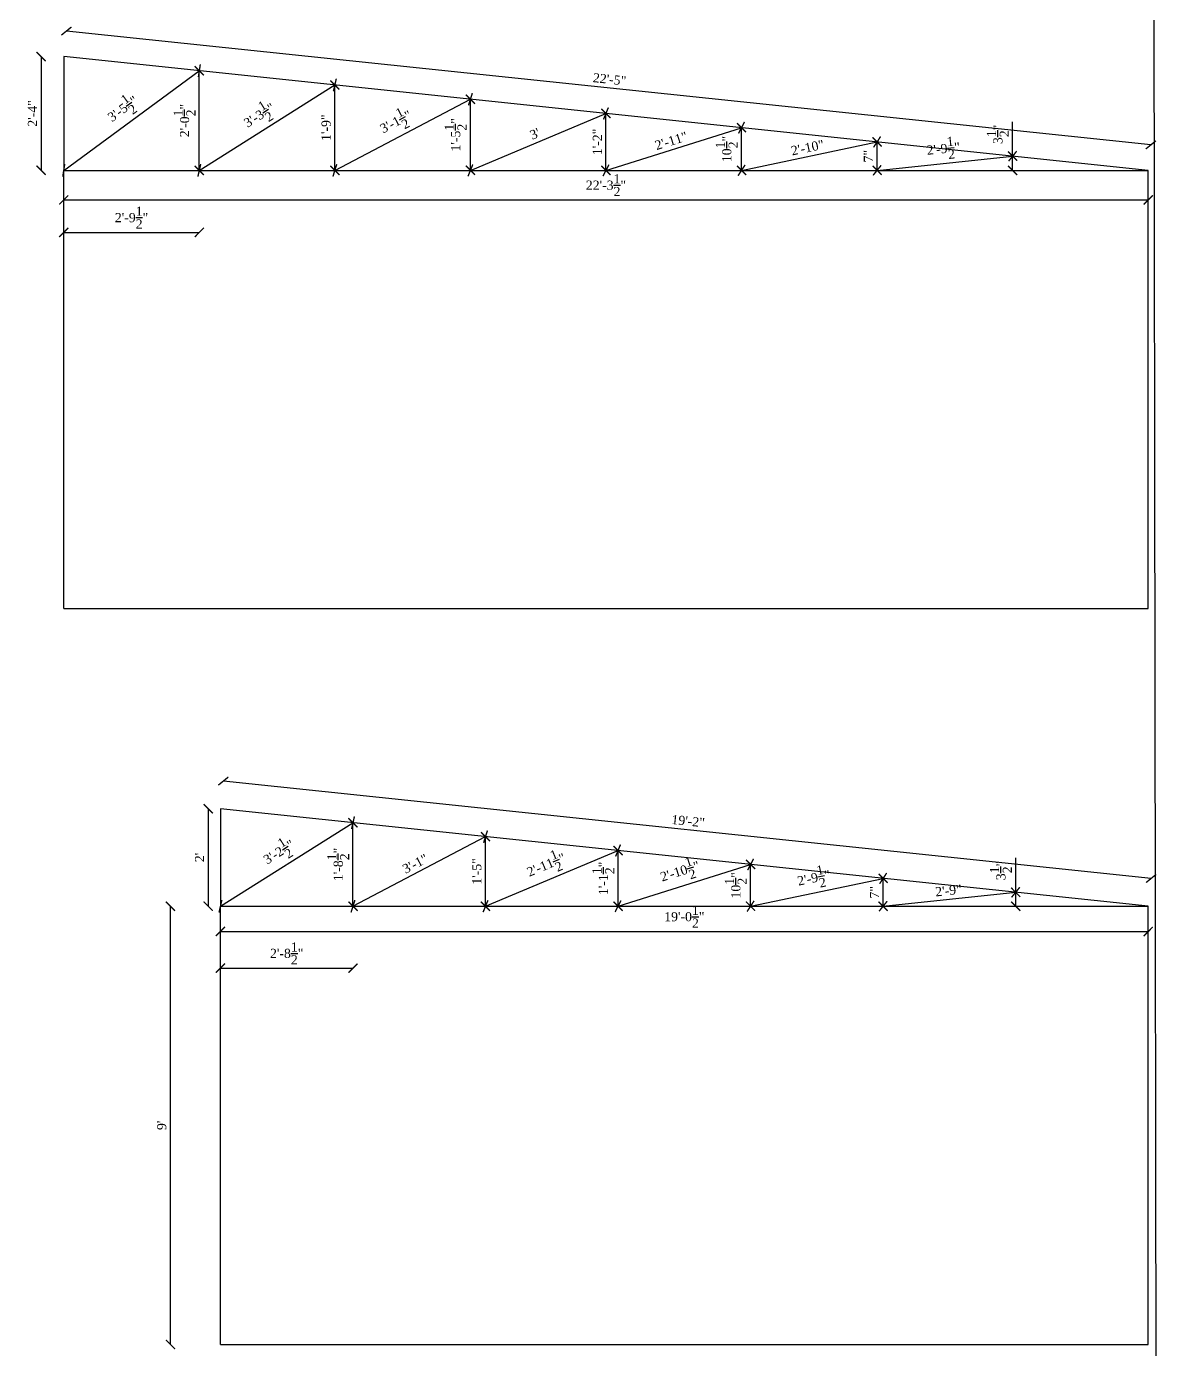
# Model space of a CAD drawing. Header units: inches. Extents: x 62067 to 68611, y -6056 to -4501.
# Drawn here: x 65519.8 to 65798.4, y -6056.3 to -5730.3 of the extents above; entities that cross this region are included whole.
import ezdxf

# ---------------------------------------------------------------- set-up
doc = ezdxf.new("R2010")
doc.units = ezdxf.units.IN
doc.header["$MEASUREMENT"] = 0
doc.layers.add('ELEVATION', color=6, linetype='Continuous', lineweight=30)
doc.styles.get("Standard").update_dxf_attribs({"font": 'times.ttf'})
doc.dimstyles.get("Standard").update_dxf_attribs({"dimtxt": 2.25, "dimasz": 2.25, "dimexe": 0.18, "dimexo": 0.0625, "dimgap": 1, "dimtad": 1, "dimdec": 1, "dimzin": 0, "dimdsep": 46, "dimlunit": 4, "dimtxsty": 'Standard', "dimblk": 'ARCHTICK', "dimcen": 0.09, "dimse1": 1, "dimse2": 1, "dimadec": 0, "dimazin": 0, "dimtfac": 1, "dimtdec": 1, "dimtofl": 0, "dimtmove": 0, "dimatfit": 3, "dimldrblk": 'ARCHTICK', "dimfxl": 1, "dimtolj": 1, "dimtzin": 0, "dimarcsym": 0})

# ---------------------------------------------------------------- blocks, each defined once
blk = doc.blocks.new('_ArchTick')
at = {"color": 0, "linetype": 'ByBlock', "const_width": 0.15}
blk.add_lwpolyline([(-0.5, -0.5), (0.5, 0.5)], dxfattribs=at)
blk = doc.blocks.new('*D662')
at = {"layer": 'Defpoints', "color": 0, "transparency": 16777216}
for p in [(65567.65, -5923.07), (65564.63, -5947.07), (65567.65, -5947.07)]:
    blk.add_point(p, dxfattribs=at)
at = {"layer": 'ELEVATION', "color": 0, "lineweight": -2, "transparency": 16777216}
blk.add_line((65564.63, -5923.07), (65564.63, -5947.07), dxfattribs=at)
at = {"layer": 'ELEVATION', "color": 0, "lineweight": -2, "transparency": 16777216, "xscale": 2.25, "yscale": 2.25, "zscale": 2.25}
for p, rotation in [((65564.63, -5923.07), 90), ((65564.63, -5947.07), 270)]:
    blk.add_blockref('_ArchTick', p, dxfattribs=dict(at, rotation=rotation))
at = {"layer": 'ELEVATION', "color": 0, "transparency": 16777216, "insert": (65562.5, -5935.07), "char_height": 2.25, "attachment_point": 5, "rotation": 90}
blk.add_mtext("\\A1;2'", dxfattribs=at)
blk = doc.blocks.new('*D663')
at = {"layer": 'Defpoints', "color": 0, "transparency": 16777216}
for p in [(65555.33, -5947.07), (65567.65, -5947.07), (65567.65, -6055.07)]:
    blk.add_point(p, dxfattribs=at)
at = {"layer": 'ELEVATION', "color": 0, "lineweight": -2, "transparency": 16777216}
blk.add_line((65555.33, -6055.07), (65555.33, -5947.07), dxfattribs=at)
at = {"layer": 'ELEVATION', "color": 0, "lineweight": -2, "transparency": 16777216, "xscale": 2.25, "yscale": 2.25, "zscale": 2.25}
for p, rotation in [((65555.33, -5947.07), 90), ((65555.33, -6055.07), 270)]:
    blk.add_blockref('_ArchTick', p, dxfattribs=dict(at, rotation=rotation))
at = {"layer": 'ELEVATION', "color": 0, "transparency": 16777216, "insert": (65553.18, -6001.07), "char_height": 2.25, "attachment_point": 5, "rotation": 90}
blk.add_mtext("\\A1;9'", dxfattribs=at)
blk = doc.blocks.new('*D667')
at = {"layer": 'Defpoints', "color": 0, "transparency": 16777216}
for p in [(65529.02, -5765.74), (65796.35, -5765.74), (65796.35, -5773.02)]:
    blk.add_point(p, dxfattribs=at)
at = {"layer": 'ELEVATION', "color": 0, "lineweight": -2, "transparency": 16777216}
blk.add_line((65529.02, -5773.02), (65796.35, -5773.02), dxfattribs=at)
at = {"layer": 'ELEVATION', "color": 0, "lineweight": -2, "transparency": 16777216, "xscale": 2.25, "yscale": 2.25, "zscale": 2.25, "rotation": 180}
blk.add_blockref('_ArchTick', (65529.02, -5773.02), dxfattribs=at)
at = {"layer": 'ELEVATION', "color": 0, "lineweight": -2, "transparency": 16777216, "xscale": 2.25, "yscale": 2.25, "zscale": 2.25}
blk.add_blockref('_ArchTick', (65796.35, -5773.02), dxfattribs=at)
at = {"layer": 'ELEVATION', "color": 0, "transparency": 16777216, "insert": (65662.68, -5769.38), "char_height": 2.25, "attachment_point": 5}
blk.add_mtext('\\A1;22\'-3{\\H1x;\\S1/2;}"', dxfattribs=at)
blk = doc.blocks.new('*D668')
at = {"layer": 'Defpoints', "color": 0, "transparency": 16777216}
for p in [(65567.65, -5947.07), (65796.35, -5947.07), (65796.35, -5953.3)]:
    blk.add_point(p, dxfattribs=at)
at = {"layer": 'ELEVATION', "color": 0, "lineweight": -2, "transparency": 16777216}
blk.add_line((65567.65, -5953.3), (65796.35, -5953.3), dxfattribs=at)
at = {"layer": 'ELEVATION', "color": 0, "lineweight": -2, "transparency": 16777216, "xscale": 2.25, "yscale": 2.25, "zscale": 2.25, "rotation": 180}
blk.add_blockref('_ArchTick', (65567.65, -5953.3), dxfattribs=at)
at = {"layer": 'ELEVATION', "color": 0, "lineweight": -2, "transparency": 16777216, "xscale": 2.25, "yscale": 2.25, "zscale": 2.25}
blk.add_blockref('_ArchTick', (65796.35, -5953.3), dxfattribs=at)
at = {"layer": 'ELEVATION', "color": 0, "transparency": 16777216, "insert": (65682, -5949.65), "char_height": 2.25, "attachment_point": 5}
blk.add_mtext('\\A1;19\'-0{\\H1x;\\S1/2;}"', dxfattribs=at)
blk = doc.blocks.new('*D671')
at = {"layer": 'Defpoints', "color": 0, "transparency": 16777216}
for p in [(65567.65, -5947.07), (65600.32, -5947.07), (65600.32, -5962.33)]:
    blk.add_point(p, dxfattribs=at)
at = {"layer": 'ELEVATION', "color": 0, "lineweight": -2, "transparency": 16777216}
blk.add_line((65567.65, -5962.33), (65600.32, -5962.33), dxfattribs=at)
at = {"layer": 'ELEVATION', "color": 0, "lineweight": -2, "transparency": 16777216, "xscale": 2.25, "yscale": 2.25, "zscale": 2.25, "rotation": 180}
blk.add_blockref('_ArchTick', (65567.65, -5962.33), dxfattribs=at)
at = {"layer": 'ELEVATION', "color": 0, "lineweight": -2, "transparency": 16777216, "xscale": 2.25, "yscale": 2.25, "zscale": 2.25}
blk.add_blockref('_ArchTick', (65600.32, -5962.33), dxfattribs=at)
at = {"layer": 'ELEVATION', "color": 0, "transparency": 16777216, "insert": (65583.98, -5958.69), "char_height": 2.25, "attachment_point": 5}
blk.add_mtext('\\A1;2\'-8{\\H1x;\\S1/2;}"', dxfattribs=at)
blk = doc.blocks.new('*D672')
at = {"layer": 'Defpoints', "color": 0, "transparency": 16777216}
for p in [(65529.02, -5765.74), (65562.44, -5765.74), (65562.44, -5781.02)]:
    blk.add_point(p, dxfattribs=at)
at = {"layer": 'ELEVATION', "color": 0, "lineweight": -2, "transparency": 16777216}
blk.add_line((65529.02, -5781.02), (65562.44, -5781.02), dxfattribs=at)
at = {"layer": 'ELEVATION', "color": 0, "lineweight": -2, "transparency": 16777216, "xscale": 2.25, "yscale": 2.25, "zscale": 2.25, "rotation": 180}
blk.add_blockref('_ArchTick', (65529.02, -5781.02), dxfattribs=at)
at = {"layer": 'ELEVATION', "color": 0, "lineweight": -2, "transparency": 16777216, "xscale": 2.25, "yscale": 2.25, "zscale": 2.25}
blk.add_blockref('_ArchTick', (65562.44, -5781.02), dxfattribs=at)
at = {"layer": 'ELEVATION', "color": 0, "transparency": 16777216, "insert": (65545.73, -5777.38), "char_height": 2.25, "attachment_point": 5}
blk.add_mtext('\\A1;2\'-9{\\H1x;\\S1/2;}"', dxfattribs=at)
blk = doc.blocks.new('*D674')
at = {"layer": 'Defpoints', "color": 0, "transparency": 16777216}
for p in [(65600.32, -5926.5), (65600.32, -5926.5), (65567.65, -5947.07)]:
    blk.add_point(p, dxfattribs=at)
at = {"layer": 'ELEVATION', "color": 0, "lineweight": -2, "transparency": 16777216}
blk.add_line((65567.65, -5947.07), (65600.32, -5926.5), dxfattribs=at)
at = {"layer": 'ELEVATION', "color": 0, "lineweight": -2, "transparency": 16777216, "xscale": 2.25, "yscale": 2.25, "zscale": 2.25}
for p, rotation in [((65600.32, -5926.5), 32.19613762145624), ((65567.65, -5947.07), 212.1961376214562)]:
    blk.add_blockref('_ArchTick', p, dxfattribs=dict(at, rotation=rotation))
at = {"layer": 'ELEVATION', "color": 0, "transparency": 16777216, "insert": (65582.04, -5933.7), "char_height": 2.25, "attachment_point": 5, "rotation": 32.1961}
blk.add_mtext('\\A1;3\'-2{\\H1x;\\S1/2;}"', dxfattribs=at)
blk = doc.blocks.new('*D675')
at = {"layer": 'Defpoints', "color": 0, "transparency": 16777216}
for p in [(65632.99, -5929.93), (65632.99, -5929.93), (65600.32, -5947.07)]:
    blk.add_point(p, dxfattribs=at)
at = {"layer": 'ELEVATION', "color": 0, "lineweight": -2, "transparency": 16777216}
blk.add_line((65600.32, -5947.07), (65632.99, -5929.93), dxfattribs=at)
at = {"layer": 'ELEVATION', "color": 0, "lineweight": -2, "transparency": 16777216, "xscale": 2.25, "yscale": 2.25, "zscale": 2.25}
for p, rotation in [((65632.99, -5929.93), 27.68597648986509), ((65600.32, -5947.07), 207.6859764898651)]:
    blk.add_blockref('_ArchTick', p, dxfattribs=dict(at, rotation=rotation))
at = {"layer": 'ELEVATION', "color": 0, "transparency": 16777216, "insert": (65615.66, -5936.6), "char_height": 2.25, "attachment_point": 5, "rotation": 27.686}
blk.add_mtext('\\A1;3\'-1"', dxfattribs=at)
blk = doc.blocks.new('*D676')
at = {"layer": 'Defpoints', "color": 0, "transparency": 16777216}
for p in [(65665.66, -5933.35), (65665.66, -5933.35), (65632.99, -5947.07)]:
    blk.add_point(p, dxfattribs=at)
at = {"layer": 'ELEVATION', "color": 0, "lineweight": -2, "transparency": 16777216}
blk.add_line((65632.99, -5947.07), (65665.66, -5933.35), dxfattribs=at)
at = {"layer": 'ELEVATION', "color": 0, "lineweight": -2, "transparency": 16777216, "xscale": 2.25, "yscale": 2.25, "zscale": 2.25}
for p, rotation in [((65665.66, -5933.35), 22.77069842721246), ((65632.99, -5947.07), 202.7706984272125)]:
    blk.add_blockref('_ArchTick', p, dxfattribs=dict(at, rotation=rotation))
at = {"layer": 'ELEVATION', "color": 0, "transparency": 16777216, "insert": (65647.93, -5936.87), "char_height": 2.25, "attachment_point": 5, "rotation": 22.7707}
blk.add_mtext('\\A1;2\'-11{\\H1x;\\S1/2;}"', dxfattribs=at)
blk = doc.blocks.new('*D677')
at = {"layer": 'Defpoints', "color": 0, "transparency": 16777216}
for p in [(65698.33, -5936.78), (65698.33, -5936.78), (65665.66, -5947.07)]:
    blk.add_point(p, dxfattribs=at)
at = {"layer": 'ELEVATION', "color": 0, "lineweight": -2, "transparency": 16777216}
blk.add_line((65665.66, -5947.07), (65698.33, -5936.78), dxfattribs=at)
at = {"layer": 'ELEVATION', "color": 0, "lineweight": -2, "transparency": 16777216, "xscale": 2.25, "yscale": 2.25, "zscale": 2.25}
for p, rotation in [((65698.33, -5936.78), 17.47503070204803), ((65665.66, -5947.07), 197.475030702048)]:
    blk.add_blockref('_ArchTick', p, dxfattribs=dict(at, rotation=rotation))
at = {"layer": 'ELEVATION', "color": 0, "transparency": 16777216, "insert": (65680.91, -5938.45), "char_height": 2.25, "attachment_point": 5, "rotation": 17.475}
blk.add_mtext('\\A1;2\'-10{\\H1x;\\S1/2;}"', dxfattribs=at)
blk = doc.blocks.new('*D678')
at = {"layer": 'Defpoints', "color": 0, "transparency": 16777216}
for p in [(65731.01, -5940.21), (65731.01, -5940.21), (65698.33, -5947.07)]:
    blk.add_point(p, dxfattribs=at)
at = {"layer": 'ELEVATION', "color": 0, "lineweight": -2, "transparency": 16777216}
blk.add_line((65698.33, -5947.07), (65731.01, -5940.21), dxfattribs=at)
at = {"layer": 'ELEVATION', "color": 0, "lineweight": -2, "transparency": 16777216, "xscale": 2.25, "yscale": 2.25, "zscale": 2.25}
for p, rotation in [((65731.01, -5940.21), 11.85318414790754), ((65698.33, -5947.07), 191.8531841479076)]:
    blk.add_blockref('_ArchTick', p, dxfattribs=dict(at, rotation=rotation))
at = {"layer": 'ELEVATION', "color": 0, "transparency": 16777216, "insert": (65713.92, -5940.07), "char_height": 2.25, "attachment_point": 5, "rotation": 11.8532}
blk.add_mtext('\\A1;2\'-9{\\H1x;\\S1/2;}"', dxfattribs=at)
blk = doc.blocks.new('*D679')
at = {"layer": 'Defpoints', "color": 0, "transparency": 16777216}
for p in [(65763.68, -5943.64), (65763.68, -5943.64), (65731.01, -5947.07)]:
    blk.add_point(p, dxfattribs=at)
at = {"layer": 'ELEVATION', "color": 0, "lineweight": -2, "transparency": 16777216}
blk.add_line((65731.01, -5947.07), (65763.68, -5943.64), dxfattribs=at)
at = {"layer": 'ELEVATION', "color": 0, "lineweight": -2, "transparency": 16777216, "xscale": 2.25, "yscale": 2.25, "zscale": 2.25}
for p, rotation in [((65763.68, -5943.64), 5.990687648601397), ((65731.01, -5947.07), 185.9906876486014)]:
    blk.add_blockref('_ArchTick', p, dxfattribs=dict(at, rotation=rotation))
at = {"layer": 'ELEVATION', "color": 0, "transparency": 16777216, "insert": (65747.12, -5943.22), "char_height": 2.25, "attachment_point": 5, "rotation": 5.9907}
blk.add_mtext('\\A1;2\'-9"', dxfattribs=at)
blk = doc.blocks.new('*D680')
at = {"layer": 'Defpoints', "color": 0, "transparency": 16777216}
for p in [(65600.32, -5926.5), (65600.32, -5926.5), (65600.32, -5947.07)]:
    blk.add_point(p, dxfattribs=at)
at = {"layer": 'ELEVATION', "color": 0, "lineweight": -2, "transparency": 16777216}
blk.add_line((65600.32, -5947.07), (65600.32, -5926.5), dxfattribs=at)
at = {"layer": 'ELEVATION', "color": 0, "lineweight": -2, "transparency": 16777216, "xscale": 2.25, "yscale": 2.25, "zscale": 2.25}
for p, rotation in [((65600.32, -5926.5), 90), ((65600.32, -5947.07), 270)]:
    blk.add_blockref('_ArchTick', p, dxfattribs=dict(at, rotation=rotation))
at = {"layer": 'ELEVATION', "color": 0, "transparency": 16777216, "insert": (65596.68, -5936.78), "char_height": 2.25, "attachment_point": 5, "rotation": 90}
blk.add_mtext('\\A1;1\'-8{\\H1x;\\S1/2;}"', dxfattribs=at)
blk = doc.blocks.new('*D681')
at = {"layer": 'Defpoints', "color": 0, "transparency": 16777216}
for p in [(65632.99, -5929.93), (65632.99, -5929.93), (65632.99, -5947.07)]:
    blk.add_point(p, dxfattribs=at)
at = {"layer": 'ELEVATION', "color": 0, "lineweight": -2, "transparency": 16777216}
blk.add_line((65632.99, -5947.07), (65632.99, -5929.93), dxfattribs=at)
at = {"layer": 'ELEVATION', "color": 0, "lineweight": -2, "transparency": 16777216, "xscale": 2.25, "yscale": 2.25, "zscale": 2.25}
for p, rotation in [((65632.99, -5929.93), 90), ((65632.99, -5947.07), 270)]:
    blk.add_blockref('_ArchTick', p, dxfattribs=dict(at, rotation=rotation))
at = {"layer": 'ELEVATION', "color": 0, "transparency": 16777216, "insert": (65630.85, -5938.5), "char_height": 2.25, "attachment_point": 5, "rotation": 90}
blk.add_mtext('\\A1;1\'-5"', dxfattribs=at)
blk = doc.blocks.new('*D682')
at = {"layer": 'Defpoints', "color": 0, "transparency": 16777216}
for p in [(65665.66, -5933.35), (65665.66, -5933.35), (65665.66, -5947.07)]:
    blk.add_point(p, dxfattribs=at)
at = {"layer": 'ELEVATION', "color": 0, "lineweight": -2, "transparency": 16777216}
blk.add_line((65665.66, -5947.07), (65665.66, -5933.35), dxfattribs=at)
at = {"layer": 'ELEVATION', "color": 0, "lineweight": -2, "transparency": 16777216, "xscale": 2.25, "yscale": 2.25, "zscale": 2.25}
for p, rotation in [((65665.66, -5933.35), 90), ((65665.66, -5947.07), 270)]:
    blk.add_blockref('_ArchTick', p, dxfattribs=dict(at, rotation=rotation))
at = {"layer": 'ELEVATION', "color": 0, "transparency": 16777216, "insert": (65662.04, -5940.21), "char_height": 2.25, "attachment_point": 5, "rotation": 90}
blk.add_mtext('\\A1;1\'-1{\\H1x;\\S1/2;}"', dxfattribs=at)
blk = doc.blocks.new('*D683')
at = {"layer": 'Defpoints', "color": 0, "transparency": 16777216}
for p in [(65698.33, -5936.78), (65698.33, -5936.78), (65698.33, -5947.07)]:
    blk.add_point(p, dxfattribs=at)
at = {"layer": 'ELEVATION', "color": 0, "lineweight": -2, "transparency": 16777216}
blk.add_line((65698.33, -5947.07), (65698.33, -5936.78), dxfattribs=at)
at = {"layer": 'ELEVATION', "color": 0, "lineweight": -2, "transparency": 16777216, "xscale": 2.25, "yscale": 2.25, "zscale": 2.25}
for p, rotation in [((65698.33, -5936.78), 90), ((65698.33, -5947.07), 270)]:
    blk.add_blockref('_ArchTick', p, dxfattribs=dict(at, rotation=rotation))
at = {"layer": 'ELEVATION', "color": 0, "transparency": 16777216, "insert": (65694.69, -5941.93), "char_height": 2.25, "attachment_point": 5, "rotation": 90}
blk.add_mtext('\\A1;10{\\H1x;\\S1/2;}"', dxfattribs=at)
blk = doc.blocks.new('*D684')
at = {"layer": 'Defpoints', "color": 0, "transparency": 16777216}
for p in [(65731.01, -5940.21), (65731.01, -5940.21), (65731.01, -5947.07)]:
    blk.add_point(p, dxfattribs=at)
at = {"layer": 'ELEVATION', "color": 0, "lineweight": -2, "transparency": 16777216}
blk.add_line((65731.01, -5947.07), (65731.01, -5940.21), dxfattribs=at)
at = {"layer": 'ELEVATION', "color": 0, "lineweight": -2, "transparency": 16777216, "xscale": 2.25, "yscale": 2.25, "zscale": 2.25}
for p, rotation in [((65731.01, -5940.21), 90), ((65731.01, -5947.07), 270)]:
    blk.add_blockref('_ArchTick', p, dxfattribs=dict(at, rotation=rotation))
at = {"layer": 'ELEVATION', "color": 0, "transparency": 16777216, "insert": (65728.86, -5943.64), "char_height": 2.25, "attachment_point": 5, "rotation": 90}
blk.add_mtext('\\A1;7"', dxfattribs=at)
blk = doc.blocks.new('*D685')
at = {"layer": 'Defpoints', "color": 0, "transparency": 16777216}
for p in [(65763.68, -5943.64), (65763.68, -5943.64), (65763.68, -5947.07)]:
    blk.add_point(p, dxfattribs=at)
at = {"layer": 'ELEVATION', "color": 0, "lineweight": -2, "transparency": 16777216}
for p, q in [((65763.68, -5943.64), (65763.68, -5935.16)), ((65763.68, -5947.07), (65763.68, -5943.64))]:
    blk.add_line(p, q, dxfattribs=at)
at = {"layer": 'ELEVATION', "color": 0, "lineweight": -2, "transparency": 16777216, "xscale": 2.25, "yscale": 2.25, "zscale": 2.25}
for p, rotation in [((65763.68, -5943.64), 90), ((65763.68, -5947.07), 270)]:
    blk.add_blockref('_ArchTick', p, dxfattribs=dict(at, rotation=rotation))
at = {"layer": 'ELEVATION', "color": 0, "transparency": 16777216, "insert": (65760.04, -5938.27), "char_height": 2.25, "attachment_point": 5, "rotation": 90}
blk.add_mtext('\\A1;3{\\H1x;\\S1/2;}"', dxfattribs=at)
blk = doc.blocks.new('*D686')
at = {"layer": 'Defpoints', "color": 0, "transparency": 16777216}
for p in [(65568.36, -5916.23), (65567.65, -5923.07), (65796.35, -5947.07)]:
    blk.add_point(p, dxfattribs=at)
at = {"layer": 'ELEVATION', "color": 0, "lineweight": -2, "transparency": 16777216}
blk.add_line((65797.07, -5940.23), (65568.36, -5916.23), dxfattribs=at)
at = {"layer": 'ELEVATION', "color": 0, "lineweight": -2, "transparency": 16777216, "xscale": 2.25, "yscale": 2.25, "zscale": 2.25}
for p, rotation in [((65568.36, -5916.23), 174.0093123514165), ((65797.07, -5940.23), 354.0093123514165)]:
    blk.add_blockref('_ArchTick', p, dxfattribs=dict(at, rotation=rotation))
at = {"layer": 'ELEVATION', "color": 0, "transparency": 16777216, "insert": (65682.94, -5926.1), "char_height": 2.25, "attachment_point": 5, "rotation": 354.0093}
blk.add_mtext('\\A1;19\'-2"', dxfattribs=at)
blk = doc.blocks.new('*D687')
at = {"layer": 'Defpoints', "color": 0, "transparency": 16777216}
for p in [(65529.68, -5731.41), (65529.02, -5737.69), (65796.35, -5765.74)]:
    blk.add_point(p, dxfattribs=at)
at = {"layer": 'ELEVATION', "color": 0, "lineweight": -2, "transparency": 16777216}
blk.add_line((65797.01, -5759.46), (65529.68, -5731.41), dxfattribs=at)
at = {"layer": 'ELEVATION', "color": 0, "lineweight": -2, "transparency": 16777216, "xscale": 2.25, "yscale": 2.25, "zscale": 2.25}
for p, rotation in [((65529.68, -5731.41), 174.0093123514166), ((65797.01, -5759.46), 354.0093123514167)]:
    blk.add_blockref('_ArchTick', p, dxfattribs=dict(at, rotation=rotation))
at = {"layer": 'ELEVATION', "color": 0, "transparency": 16777216, "insert": (65663.57, -5743.3), "char_height": 2.25, "attachment_point": 5, "rotation": 354.0093}
blk.add_mtext('\\A1;22\'-5"', dxfattribs=at)
blk = doc.blocks.new('*D688')
at = {"layer": 'Defpoints', "color": 0, "transparency": 16777216}
for p in [(65562.44, -5741.19), (65562.44, -5741.19), (65529.02, -5765.74)]:
    blk.add_point(p, dxfattribs=at)
at = {"layer": 'ELEVATION', "color": 0, "lineweight": -2, "transparency": 16777216}
blk.add_line((65529.02, -5765.74), (65562.44, -5741.19), dxfattribs=at)
at = {"layer": 'ELEVATION', "color": 0, "lineweight": -2, "transparency": 16777216, "xscale": 2.25, "yscale": 2.25, "zscale": 2.25}
for p, rotation in [((65562.44, -5741.19), 36.30023637602665), ((65529.02, -5765.74), 216.3002363760266)]:
    blk.add_blockref('_ArchTick', p, dxfattribs=dict(at, rotation=rotation))
at = {"layer": 'ELEVATION', "color": 0, "transparency": 16777216, "insert": (65543.57, -5750.54), "char_height": 2.25, "attachment_point": 5, "rotation": 36.3002}
blk.add_mtext('\\A1;3\'-5{\\H1x;\\S1/2;}"', dxfattribs=at)
blk = doc.blocks.new('*D689')
at = {"layer": 'Defpoints', "color": 0, "transparency": 16777216}
for p in [(65595.85, -5744.7), (65595.85, -5744.7), (65562.44, -5765.74)]:
    blk.add_point(p, dxfattribs=at)
at = {"layer": 'ELEVATION', "color": 0, "lineweight": -2, "transparency": 16777216}
blk.add_line((65562.44, -5765.74), (65595.85, -5744.7), dxfattribs=at)
at = {"layer": 'ELEVATION', "color": 0, "lineweight": -2, "transparency": 16777216, "xscale": 2.25, "yscale": 2.25, "zscale": 2.25}
for p, rotation in [((65595.85, -5744.7), 32.19613762146142), ((65562.44, -5765.74), 212.1961376214614)]:
    blk.add_blockref('_ArchTick', p, dxfattribs=dict(at, rotation=rotation))
at = {"layer": 'ELEVATION', "color": 0, "transparency": 16777216, "insert": (65577.2, -5752.14), "char_height": 2.25, "attachment_point": 5, "rotation": 32.1961}
blk.add_mtext('\\A1;3\'-3{\\H1x;\\S1/2;}"', dxfattribs=at)
blk = doc.blocks.new('*D690')
at = {"layer": 'Defpoints', "color": 0, "transparency": 16777216}
for p in [(65629.27, -5748.21), (65629.27, -5748.21), (65595.85, -5765.74)]:
    blk.add_point(p, dxfattribs=at)
at = {"layer": 'ELEVATION', "color": 0, "lineweight": -2, "transparency": 16777216}
blk.add_line((65595.85, -5765.74), (65629.27, -5748.21), dxfattribs=at)
at = {"layer": 'ELEVATION', "color": 0, "lineweight": -2, "transparency": 16777216, "xscale": 2.25, "yscale": 2.25, "zscale": 2.25}
for p, rotation in [((65629.27, -5748.21), 27.68597648988125), ((65595.85, -5765.74), 207.6859764898812)]:
    blk.add_blockref('_ArchTick', p, dxfattribs=dict(at, rotation=rotation))
at = {"layer": 'ELEVATION', "color": 0, "transparency": 16777216, "insert": (65610.87, -5753.75), "char_height": 2.25, "attachment_point": 5, "rotation": 27.686}
blk.add_mtext('\\A1;3\'-1{\\H1x;\\S1/2;}"', dxfattribs=at)
blk = doc.blocks.new('*D691')
at = {"layer": 'Defpoints', "color": 0, "transparency": 16777216}
for p in [(65662.68, -5751.71), (65662.68, -5751.71), (65629.27, -5765.74)]:
    blk.add_point(p, dxfattribs=at)
at = {"layer": 'ELEVATION', "color": 0, "lineweight": -2, "transparency": 16777216}
blk.add_line((65629.27, -5765.74), (65662.68, -5751.71), dxfattribs=at)
at = {"layer": 'ELEVATION', "color": 0, "lineweight": -2, "transparency": 16777216, "xscale": 2.25, "yscale": 2.25, "zscale": 2.25}
for p, rotation in [((65662.68, -5751.71), 22.77069842720651), ((65629.27, -5765.74), 202.7706984272065)]:
    blk.add_blockref('_ArchTick', p, dxfattribs=dict(at, rotation=rotation))
at = {"layer": 'ELEVATION', "color": 0, "transparency": 16777216, "insert": (65645.15, -5756.75), "char_height": 2.25, "attachment_point": 5, "rotation": 22.7707}
blk.add_mtext("\\A1;3'", dxfattribs=at)
blk = doc.blocks.new('*D692')
at = {"layer": 'Defpoints', "color": 0, "transparency": 16777216}
for p in [(65696.1, -5755.22), (65696.1, -5755.22), (65662.68, -5765.74)]:
    blk.add_point(p, dxfattribs=at)
at = {"layer": 'ELEVATION', "color": 0, "lineweight": -2, "transparency": 16777216}
blk.add_line((65662.68, -5765.74), (65696.1, -5755.22), dxfattribs=at)
at = {"layer": 'ELEVATION', "color": 0, "lineweight": -2, "transparency": 16777216, "xscale": 2.25, "yscale": 2.25, "zscale": 2.25}
for p, rotation in [((65696.1, -5755.22), 17.47503070203018), ((65662.68, -5765.74), 197.4750307020302)]:
    blk.add_blockref('_ArchTick', p, dxfattribs=dict(at, rotation=rotation))
at = {"layer": 'ELEVATION', "color": 0, "transparency": 16777216, "insert": (65678.75, -5758.45), "char_height": 2.25, "attachment_point": 5, "rotation": 17.475}
blk.add_mtext('\\A1;2\'-11"', dxfattribs=at)
blk = doc.blocks.new('*D693')
at = {"layer": 'Defpoints', "color": 0, "transparency": 16777216}
for p in [(65729.52, -5758.73), (65729.52, -5758.73), (65696.1, -5765.74)]:
    blk.add_point(p, dxfattribs=at)
at = {"layer": 'ELEVATION', "color": 0, "lineweight": -2, "transparency": 16777216}
blk.add_line((65696.1, -5765.74), (65729.52, -5758.73), dxfattribs=at)
at = {"layer": 'ELEVATION', "color": 0, "lineweight": -2, "transparency": 16777216, "xscale": 2.25, "yscale": 2.25, "zscale": 2.25}
for p, rotation in [((65729.52, -5758.73), 11.85318414788934), ((65696.1, -5765.74), 191.8531841478893)]:
    blk.add_blockref('_ArchTick', p, dxfattribs=dict(at, rotation=rotation))
at = {"layer": 'ELEVATION', "color": 0, "transparency": 16777216, "insert": (65712.37, -5760.14), "char_height": 2.25, "attachment_point": 5, "rotation": 11.8532}
blk.add_mtext('\\A1;2\'-10"', dxfattribs=at)
blk = doc.blocks.new('*D694')
at = {"layer": 'Defpoints', "color": 0, "transparency": 16777216}
for p in [(65762.93, -5762.24), (65762.93, -5762.24), (65729.52, -5765.74)]:
    blk.add_point(p, dxfattribs=at)
at = {"layer": 'ELEVATION', "color": 0, "lineweight": -2, "transparency": 16777216}
blk.add_line((65729.52, -5765.74), (65762.93, -5762.24), dxfattribs=at)
at = {"layer": 'ELEVATION', "color": 0, "lineweight": -2, "transparency": 16777216, "xscale": 2.25, "yscale": 2.25, "zscale": 2.25}
for p, rotation in [((65762.93, -5762.24), 5.99068764858384), ((65729.52, -5765.74), 185.9906876485838)]:
    blk.add_blockref('_ArchTick', p, dxfattribs=dict(at, rotation=rotation))
at = {"layer": 'ELEVATION', "color": 0, "transparency": 16777216, "insert": (65745.84, -5760.37), "char_height": 2.25, "attachment_point": 5, "rotation": 5.9907}
blk.add_mtext('\\A1;2\'-9{\\H1x;\\S1/2;}"', dxfattribs=at)
blk = doc.blocks.new('*D695')
at = {"layer": 'Defpoints', "color": 0, "transparency": 16777216}
for p in [(65529.02, -5737.69), (65523.43, -5765.74), (65529.02, -5765.74)]:
    blk.add_point(p, dxfattribs=at)
at = {"layer": 'ELEVATION', "color": 0, "lineweight": -2, "transparency": 16777216}
blk.add_line((65523.43, -5737.69), (65523.43, -5765.74), dxfattribs=at)
at = {"layer": 'ELEVATION', "color": 0, "lineweight": -2, "transparency": 16777216, "xscale": 2.25, "yscale": 2.25, "zscale": 2.25}
for p, rotation in [((65523.43, -5737.69), 90), ((65523.43, -5765.74), 270)]:
    blk.add_blockref('_ArchTick', p, dxfattribs=dict(at, rotation=rotation))
at = {"layer": 'ELEVATION', "color": 0, "transparency": 16777216, "insert": (65521.3, -5751.71), "char_height": 2.25, "attachment_point": 5, "rotation": 90}
blk.add_mtext('\\A1;2\'-4"', dxfattribs=at)
blk = doc.blocks.new('*D696')
at = {"layer": 'Defpoints', "color": 0, "transparency": 16777216}
for p in [(65562.44, -5741.19), (65562.44, -5741.19), (65562.44, -5765.74)]:
    blk.add_point(p, dxfattribs=at)
at = {"layer": 'ELEVATION', "color": 0, "lineweight": -2, "transparency": 16777216}
blk.add_line((65562.44, -5765.74), (65562.44, -5741.19), dxfattribs=at)
at = {"layer": 'ELEVATION', "color": 0, "lineweight": -2, "transparency": 16777216, "xscale": 2.25, "yscale": 2.25, "zscale": 2.25}
for p, rotation in [((65562.44, -5741.19), 90), ((65562.44, -5765.74), 270)]:
    blk.add_blockref('_ArchTick', p, dxfattribs=dict(at, rotation=rotation))
at = {"layer": 'ELEVATION', "color": 0, "transparency": 16777216, "insert": (65558.8, -5753.47), "char_height": 2.25, "attachment_point": 5, "rotation": 90}
blk.add_mtext('\\A1;2\'-0{\\H1x;\\S1/2;}"', dxfattribs=at)
blk = doc.blocks.new('*D697')
at = {"layer": 'Defpoints', "color": 0, "transparency": 16777216}
for p in [(65595.85, -5744.7), (65595.85, -5744.7), (65595.85, -5765.74)]:
    blk.add_point(p, dxfattribs=at)
at = {"layer": 'ELEVATION', "color": 0, "lineweight": -2, "transparency": 16777216}
blk.add_line((65595.85, -5765.74), (65595.85, -5744.7), dxfattribs=at)
at = {"layer": 'ELEVATION', "color": 0, "lineweight": -2, "transparency": 16777216, "xscale": 2.25, "yscale": 2.25, "zscale": 2.25}
for p, rotation in [((65595.85, -5744.7), 90), ((65595.85, -5765.74), 270)]:
    blk.add_blockref('_ArchTick', p, dxfattribs=dict(at, rotation=rotation))
at = {"layer": 'ELEVATION', "color": 0, "transparency": 16777216, "insert": (65593.7, -5755.22), "char_height": 2.25, "attachment_point": 5, "rotation": 90}
blk.add_mtext('\\A1;1\'-9"', dxfattribs=at)
blk = doc.blocks.new('*D698')
at = {"layer": 'Defpoints', "color": 0, "transparency": 16777216}
for p in [(65629.27, -5748.21), (65629.27, -5748.21), (65629.27, -5765.74)]:
    blk.add_point(p, dxfattribs=at)
at = {"layer": 'ELEVATION', "color": 0, "lineweight": -2, "transparency": 16777216}
blk.add_line((65629.27, -5765.74), (65629.27, -5748.21), dxfattribs=at)
at = {"layer": 'ELEVATION', "color": 0, "lineweight": -2, "transparency": 16777216, "xscale": 2.25, "yscale": 2.25, "zscale": 2.25}
for p, rotation in [((65629.27, -5748.21), 90), ((65629.27, -5765.74), 270)]:
    blk.add_blockref('_ArchTick', p, dxfattribs=dict(at, rotation=rotation))
at = {"layer": 'ELEVATION', "color": 0, "transparency": 16777216, "insert": (65625.63, -5756.98), "char_height": 2.25, "attachment_point": 5, "rotation": 90}
blk.add_mtext('\\A1;1\'-5{\\H1x;\\S1/2;}"', dxfattribs=at)
blk = doc.blocks.new('*D699')
at = {"layer": 'Defpoints', "color": 0, "transparency": 16777216}
for p in [(65662.68, -5751.71), (65662.68, -5751.71), (65662.68, -5765.74)]:
    blk.add_point(p, dxfattribs=at)
at = {"layer": 'ELEVATION', "color": 0, "lineweight": -2, "transparency": 16777216}
blk.add_line((65662.68, -5765.74), (65662.68, -5751.71), dxfattribs=at)
at = {"layer": 'ELEVATION', "color": 0, "lineweight": -2, "transparency": 16777216, "xscale": 2.25, "yscale": 2.25, "zscale": 2.25}
for p, rotation in [((65662.68, -5751.71), 90), ((65662.68, -5765.74), 270)]:
    blk.add_blockref('_ArchTick', p, dxfattribs=dict(at, rotation=rotation))
at = {"layer": 'ELEVATION', "color": 0, "transparency": 16777216, "insert": (65660.56, -5758.73), "char_height": 2.25, "attachment_point": 5, "rotation": 90}
blk.add_mtext('\\A1;1\'-2"', dxfattribs=at)
blk = doc.blocks.new('*D700')
at = {"layer": 'Defpoints', "color": 0, "transparency": 16777216}
for p in [(65696.1, -5755.22), (65696.1, -5755.22), (65696.1, -5765.74)]:
    blk.add_point(p, dxfattribs=at)
at = {"layer": 'ELEVATION', "color": 0, "lineweight": -2, "transparency": 16777216}
blk.add_line((65696.1, -5765.74), (65696.1, -5755.22), dxfattribs=at)
at = {"layer": 'ELEVATION', "color": 0, "lineweight": -2, "transparency": 16777216, "xscale": 2.25, "yscale": 2.25, "zscale": 2.25}
for p, rotation in [((65696.1, -5755.22), 90), ((65696.1, -5765.74), 270)]:
    blk.add_blockref('_ArchTick', p, dxfattribs=dict(at, rotation=rotation))
at = {"layer": 'ELEVATION', "color": 0, "transparency": 16777216, "insert": (65692.46, -5760.48), "char_height": 2.25, "attachment_point": 5, "rotation": 90}
blk.add_mtext('\\A1;10{\\H1x;\\S1/2;}"', dxfattribs=at)
blk = doc.blocks.new('*D701')
at = {"layer": 'Defpoints', "color": 0, "transparency": 16777216}
for p in [(65729.52, -5758.73), (65729.52, -5758.73), (65729.52, -5765.74)]:
    blk.add_point(p, dxfattribs=at)
at = {"layer": 'ELEVATION', "color": 0, "lineweight": -2, "transparency": 16777216}
blk.add_line((65729.52, -5765.74), (65729.52, -5758.73), dxfattribs=at)
at = {"layer": 'ELEVATION', "color": 0, "lineweight": -2, "transparency": 16777216, "xscale": 2.25, "yscale": 2.25, "zscale": 2.25}
for p, rotation in [((65729.52, -5758.73), 90), ((65729.52, -5765.74), 270)]:
    blk.add_blockref('_ArchTick', p, dxfattribs=dict(at, rotation=rotation))
at = {"layer": 'ELEVATION', "color": 0, "transparency": 16777216, "insert": (65727.37, -5762.24), "char_height": 2.25, "attachment_point": 5, "rotation": 90}
blk.add_mtext('\\A1;7"', dxfattribs=at)
blk = doc.blocks.new('*D702')
at = {"layer": 'Defpoints', "color": 0, "transparency": 16777216}
for p in [(65762.93, -5762.24), (65762.93, -5762.24), (65762.93, -5765.74)]:
    blk.add_point(p, dxfattribs=at)
at = {"layer": 'ELEVATION', "color": 0, "lineweight": -2, "transparency": 16777216}
for p, q in [((65762.93, -5762.24), (65762.93, -5753.75)), ((65762.93, -5765.74), (65762.93, -5762.24))]:
    blk.add_line(p, q, dxfattribs=at)
at = {"layer": 'ELEVATION', "color": 0, "lineweight": -2, "transparency": 16777216, "xscale": 2.25, "yscale": 2.25, "zscale": 2.25}
for p, rotation in [((65762.93, -5762.24), 90), ((65762.93, -5765.74), 270)]:
    blk.add_blockref('_ArchTick', p, dxfattribs=dict(at, rotation=rotation))
at = {"layer": 'ELEVATION', "color": 0, "transparency": 16777216, "insert": (65759.29, -5756.87), "char_height": 2.25, "attachment_point": 5, "rotation": 90}
blk.add_mtext('\\A1;3{\\H1x;\\S1/2;}"', dxfattribs=at)

msp = doc.modelspace()

# ---------------------------------------------------------------- linework, layer by layer
at = {"layer": 'ELEVATION'}
for p, q in [((65796.35, -5765.74), (65529.02, -5737.69)), ((65529.02, -5737.69), (65529.02, -5765.74)), ((65529.02, -5765.74), (65562.44, -5741.19)), ((65562.44, -5765.74), (65562.44, -5741.19)), ((65562.44, -5765.74), (65595.85, -5744.7)), ((65595.85, -5765.74), (65595.85, -5744.7)), ((65595.85, -5765.74), (65629.27, -5748.21)), ((65629.27, -5765.74), (65629.27, -5748.21)), ((65629.27, -5765.74), (65662.68, -5751.71)), ((65662.68, -5765.74), (65662.68, -5751.71)), ((65662.68, -5765.74), (65696.1, -5755.22)), ((65696.1, -5765.74), (65696.1, -5755.22)), ((65696.1, -5765.74), (65729.52, -5758.73)), ((65729.52, -5765.74), (65729.52, -5758.73)), ((65729.52, -5765.74), (65762.93, -5762.24)), ((65762.93, -5765.74), (65762.93, -5762.24)), ((65529.02, -5765.74), (65796.35, -5765.74)), ((65529.02, -5873.74), (65529.02, -5765.74)), ((65796.35, -5873.74), (65796.35, -5765.74)), ((65529.02, -5873.74), (65796.35, -5873.74)), ((65796.35, -5947.07), (65567.65, -5923.07)), ((65567.65, -5923.07), (65567.65, -5947.07)), ((65567.65, -5947.07), (65600.32, -5926.5)), ((65600.32, -5947.07), (65600.32, -5926.5)), ((65600.32, -5947.07), (65632.99, -5929.93)), ((65632.99, -5947.07), (65632.99, -5929.93)), ((65632.99, -5947.07), (65665.66, -5933.35)), ((65665.66, -5947.07), (65665.66, -5933.35)), ((65665.66, -5947.07), (65698.33, -5936.78)), ((65698.33, -5947.07), (65698.33, -5936.78)), ((65698.33, -5947.07), (65731.01, -5940.21)), ((65731.01, -5947.07), (65731.01, -5940.21)), ((65731.01, -5947.07), (65763.68, -5943.64)), ((65763.68, -5947.07), (65763.68, -5943.64)), ((65567.65, -5947.07), (65796.35, -5947.07)), ((65567.65, -6055.07), (65567.65, -5947.07)), ((65796.35, -6055.07), (65796.35, -5947.07)), ((65567.65, -6055.07), (65796.35, -6055.07))]:
    msp.add_line(p, q, dxfattribs=at)
msp.add_xline((65796.67, -5012.05), (-0.001577, 0.9999988), dxfattribs=at)
for p in [(65562.44, -5765.74), (65595.85, -5765.74), (65629.27, -5765.74), (65662.68, -5765.74), (65696.1, -5765.74), (65729.52, -5765.74), (65762.93, -5765.74), (65600.32, -5947.07), (65632.99, -5947.07), (65665.66, -5947.07), (65698.33, -5947.07), (65731.01, -5947.07), (65763.68, -5947.07)]:
    msp.add_point(p, dxfattribs=at)

# ---------------------------------------------------------------- dimensions: what is measured, and where the dimension line sits
for p1, p2, distance, picture, middle in [((65796.35, -5765.74), (65529.02, -5737.69), -6.31, '*D687', (65663.57, -5743.3)), ((65529.02, -5765.74), (65562.44, -5741.19), 0, '*D688', (65543.57, -5750.54)), ((65562.44, -5765.74), (65595.85, -5744.7), 0, '*D689', (65577.2, -5752.14)), ((65595.85, -5765.74), (65629.27, -5748.21), 0, '*D690', (65610.87, -5753.75)), ((65629.27, -5765.74), (65662.68, -5751.71), 0, '*D691', (65645.15, -5756.75)), ((65662.68, -5765.74), (65696.1, -5755.22), 0, '*D692', (65678.75, -5758.45)), ((65696.1, -5765.74), (65729.52, -5758.73), 0, '*D693', (65712.37, -5760.14)), ((65729.52, -5765.74), (65762.93, -5762.24), 0, '*D694', (65745.84, -5760.37)), ((65796.35, -5947.07), (65567.65, -5923.07), -6.87, '*D686', (65682.94, -5926.1)), ((65567.65, -5947.07), (65600.32, -5926.5), 0, '*D674', (65582.04, -5933.7)), ((65600.32, -5947.07), (65632.99, -5929.93), 0, '*D675', (65615.66, -5936.6)), ((65632.99, -5947.07), (65665.66, -5933.35), 0, '*D676', (65647.93, -5936.87)), ((65665.66, -5947.07), (65698.33, -5936.78), 0, '*D677', (65680.91, -5938.45)), ((65698.33, -5947.07), (65731.01, -5940.21), 0, '*D678', (65713.92, -5940.07)), ((65731.0059, -5947.0685), (65763.6777, -5943.6399), 0, '*D679', (65747.1177, -5943.2182))]:
    dim = msp.add_aligned_dim(p1=p1, p2=p2, distance=distance, dimstyle='Standard', dxfattribs=at)
    dim.commit()
    dim.dimension.update_dxf_attribs({"geometry": picture, "text_midpoint": middle})
for base, p1, p2, picture, middle in [((65523.4272, -5765.7418), (65529.0193, -5737.6882), (65529.0193, -5765.7418), '*D695', (65521.3022, -5751.715)), ((65562.4356, -5741.1949), (65562.4356, -5765.7418), (65562.4356, -5741.1949), '*D696', (65558.796, -5753.4683)), ((65595.85, -5744.7), (65595.85, -5765.74), (65595.85, -5744.7), '*D697', (65593.7, -5755.22)), ((65629.27, -5748.21), (65629.27, -5765.74), (65629.27, -5748.21), '*D698', (65625.63, -5756.98)), ((65662.68, -5751.71), (65662.68, -5765.74), (65662.68, -5751.71), '*D699', (65660.56, -5758.73)), ((65696.1, -5755.22), (65696.1, -5765.74), (65696.1, -5755.22), '*D700', (65692.46, -5760.48)), ((65762.93, -5762.24), (65762.93, -5765.74), (65762.93, -5762.24), '*D702', (65759.29, -5756.87)), ((65729.52, -5758.73), (65729.52, -5765.74), (65729.52, -5758.73), '*D701', (65727.37, -5762.24)), ((65564.63, -5947.07), (65567.65, -5923.07), (65567.65, -5947.07), '*D662', (65562.5, -5935.07)), ((65600.32, -5926.5), (65600.32, -5947.07), (65600.32, -5926.5), '*D680', (65596.68, -5936.78)), ((65632.99, -5929.93), (65632.99, -5947.07), (65632.99, -5929.93), '*D681', (65630.85, -5938.5)), ((65665.66, -5933.35), (65665.66, -5947.07), (65665.66, -5933.35), '*D682', (65662.04, -5940.21)), ((65698.33, -5936.78), (65698.33, -5947.07), (65698.33, -5936.78), '*D683', (65694.69, -5941.93)), ((65763.68, -5943.64), (65763.68, -5947.07), (65763.68, -5943.64), '*D685', (65760.04, -5938.27)), ((65731.01, -5940.21), (65731.01, -5947.07), (65731.01, -5940.21), '*D684', (65728.86, -5943.64)), ((65555.33, -5947.07), (65567.65, -6055.07), (65567.65, -5947.07), '*D663', (65553.18, -6001.07))]:
    dim = msp.add_linear_dim(base=base, p1=p1, p2=p2, angle=90, dimstyle='Standard', dxfattribs=at)
    dim.commit()
    dim.dimension.update_dxf_attribs({"geometry": picture, "text_midpoint": middle})
for base, p1, p2, picture, middle in [((65796.35, -5773.02), (65529.02, -5765.74), (65796.35, -5765.74), '*D667', (65662.68, -5769.38)), ((65562.44, -5781.02), (65529.02, -5765.74), (65562.44, -5765.74), '*D672', (65545.73, -5777.38)), ((65796.35, -5953.3), (65567.65, -5947.07), (65796.35, -5947.07), '*D668', (65682, -5949.65)), ((65600.32, -5962.33), (65567.65, -5947.07), (65600.32, -5947.07), '*D671', (65583.98, -5958.69))]:
    dim = msp.add_linear_dim(base=base, p1=p1, p2=p2, dimstyle='Standard', dxfattribs=at)
    dim.commit()
    dim.dimension.update_dxf_attribs({"geometry": picture, "text_midpoint": middle})

doc.saveas('drawing.dxf')
